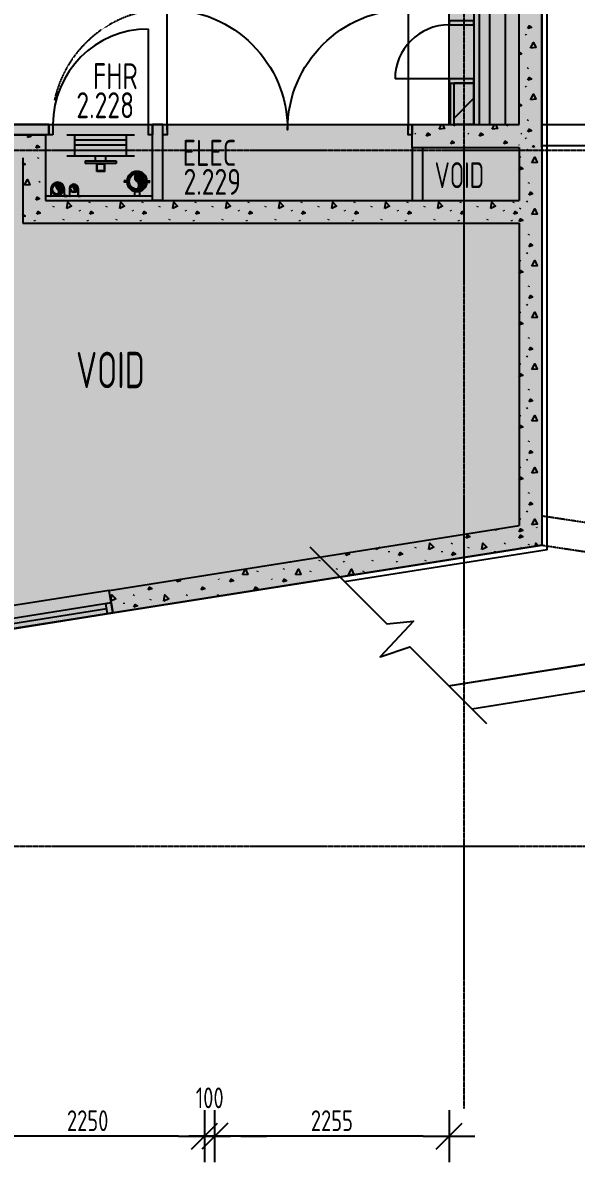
# Model space of a CAD drawing. Header units: millimetres. Extents: x -45258 to 103756, y -3540 to 105026.
# Drawn here: x 68123 to 73453, y -3498 to 7473 of the extents above; entities that cross this region are included whole.
import ezdxf
from ezdxf.enums import TextEntityAlignment as Align

# ---------------------------------------------------------------- set-up
doc = ezdxf.new("R2010")
doc.units = ezdxf.units.MM
doc.header["$LTSCALE"] = 0.4
for name, pattern in [('BLD-80-FL-2$0$CENTER', [50.8, 31.75, -6.35, 6.35, -6.35]), ('BLD-80-FL-2$0$DASHEDX2', [38.1, 25.4, -12.7]), ('BLD-80-FL-2$0$HIDDEN2', [4.7625, 3.175, -1.5875])]:
    doc.linetypes.add(name, pattern=pattern)
for name, color, linetype in [('BLD-80-FL-2$0$DO-EXST-6CO', 6, 'Continuous'), ('BLD-80-FL-2$0$DO-FRAM-7CO', 7, 'Continuous'), ('BLD-80-FL-2$0$FL-EXST-8CO', 8, 'Continuous'), ('BLD-80-FL-2$0$HY-FITT-8CO-EXST', 8, 'Continuous'), ('BLD-80-FL-2$0$SI-HTCH-8C0', 8, 'Continuous'), ('BLD-80-FL-2$0$ST-EXST-8CO', 8, 'Continuous'), ('BLD-80-FL-2$0$ST-GRID-9CE', 9, 'BLD-80-FL-2$0$CENTER'), ('BLD-80-FL-2$0$TX-DIMS-8C0-100', 8, 'Continuous'), ('BLD-80-FL-2$0$TX-EXST-6CO', 6, 'Continuous'), ('BLD-80-FL-2$0$WA-HTCH-8CO-EXST', 8, 'Continuous'), ('BLD-80-FL-2$0$WA-MASN-3CO-EXST', 3, 'Continuous'), ('BLD-80-FL-2$0$WA-MASN-6CO-EXST', 6, 'Continuous'), ('BLD-80-FL-2$0$WA-MASN-6DA2-EXST', 6, 'BLD-80-FL-2$0$DASHEDX2'), ('BLD-80-FL-2$0$WA-PART-6C0-EXST', 6, 'Continuous'), ('BLD-80-FL-2$0$WN-EXST-8CO', 8, 'Continuous'), ('XREF', 8, 'Continuous')]:
    doc.layers.add(name, color=color, linetype=linetype)
doc.layers.add('BLD-80-FL-2$0$SI-BUIL-253CO', color=253, linetype='Continuous', lineweight=25)
doc.styles.add('BLD-80-FL-2$0$ISO3098B', font='isocp2.shx', dxfattribs={"width": 0.8})
doc.styles.add('BLD-80-FL-2$0$STANDARD', font='isocp2.shx', dxfattribs={"width": 0.8})
doc.dimstyles.new('BLD-80-FL-2$0$TX-DIMS100', dxfattribs={"dimtxt": 200, "dimasz": 250, "dimexe": 125, "dimexo": 500, "dimgap": 50, "dimtad": 1, "dimdec": 1, "dimdsep": 46, "dimtxsty": 'BLD-80-FL-2$0$STANDARD', "dimblk1": 'BLD-80-FL-2$0$DIMTICK', "dimblk2": 'BLD-80-FL-2$0$DIMTICK', "dimsah": 1, "dimcen": 2.5, "dimse1": 1, "dimse2": 1, "dimclrd": 8, "dimclre": 8, "dimclrt": 2, "dimadec": 0, "dimazin": 0, "dimtfac": 1, "dimtdec": 1, "dimtmove": 2, "dimatfit": 3, "dimldrblk": 'BLD-80-FL-2$0$DIMTICK', "dimfxl": 1, "dimtolj": 1, "dimtzin": 0, "dimarcsym": 0})

# ---------------------------------------------------------------- blocks, each defined once
blk = doc.blocks.new('BLD-80-FL-2$0$RMIDEN-EX-100')
at = {"style": 'BLD-80-FL-2$0$STANDARD'}
for tag, p, height in [('ROOMNAM1', (-15, 1567), 300), ('ROOMNAM2', (-15, 1158), 300), ('ROOMNAM3', (-15, 750), 300), ('ROOMNUM', (-14, 345), 300), ('XX', (0, 15), 200)]:
    blk.add_attdef(tag, p, '', height=height, dxfattribs=at)
blk = doc.blocks.new('BLD-80-FL-2$0$DIMTICK')
for p, q in [((0, 1), (0, -1)), ((-1, 0), (1, 0))]:
    blk.add_line(p, q)
at = {"color": 2, "linetype": 'Continuous'}
blk.add_line((-0.5, -0.5), (0.5, 0.5), dxfattribs=at)
blk = doc.blocks.new('*D112')
at = {"layer": 'BLD-80-FL-2$0$TX-DIMS-8C0-100', "color": 8, "lineweight": -2, "transparency": 16777216}
blk.add_line((72205, -2791), (70450, -2791), dxfattribs=at)
at = {"layer": 'Defpoints', "color": 0, "transparency": 16777216}
for p in [(70200, 8550), (72455, 8550), (70200, -2791)]:
    blk.add_point(p, dxfattribs=at)
at = {"layer": 'BLD-80-FL-2$0$TX-DIMS-8C0-100', "color": 8, "lineweight": -2, "transparency": 16777216, "xscale": 250, "yscale": 250, "zscale": 250, "rotation": 180}
blk.add_blockref('BLD-80-FL-2$0$DIMTICK', (70200, -2791), dxfattribs=at)
at = {"layer": 'BLD-80-FL-2$0$TX-DIMS-8C0-100', "color": 8, "lineweight": -2, "transparency": 16777216, "xscale": 250, "yscale": 250, "zscale": 250}
blk.add_blockref('BLD-80-FL-2$0$DIMTICK', (72455, -2791), dxfattribs=at)
at = {"layer": 'BLD-80-FL-2$0$TX-DIMS-8C0-100', "color": 2, "transparency": 16777216, "insert": (71327, -2641), "char_height": 200, "attachment_point": 5, "style": 'BLD-80-FL-2$0$STANDARD'}
blk.add_mtext('\\A1;2255', dxfattribs=at)
blk = doc.blocks.new('*D113')
at = {"layer": 'BLD-80-FL-2$0$TX-DIMS-8C0-100', "color": 8, "lineweight": -2, "transparency": 16777216}
for p, q in [((69850, -2791), (69600, -2791)), ((70200, -2791), (70100, -2791)), ((70450, -2791), (70700, -2791))]:
    blk.add_line(p, q, dxfattribs=at)
at = {"layer": 'Defpoints', "color": 0, "transparency": 16777216}
for p in [(70100, 8550), (70200, 8550), (70100, -2791)]:
    blk.add_point(p, dxfattribs=at)
at = {"layer": 'BLD-80-FL-2$0$TX-DIMS-8C0-100', "color": 8, "lineweight": -2, "transparency": 16777216, "xscale": 250, "yscale": 250, "zscale": 250}
blk.add_blockref('BLD-80-FL-2$0$DIMTICK', (70100, -2791), dxfattribs=at)
at = {"layer": 'BLD-80-FL-2$0$TX-DIMS-8C0-100', "color": 8, "lineweight": -2, "transparency": 16777216, "xscale": 250, "yscale": 250, "zscale": 250, "rotation": 180}
blk.add_blockref('BLD-80-FL-2$0$DIMTICK', (70200, -2791), dxfattribs=at)
at = {"layer": 'BLD-80-FL-2$0$TX-DIMS-8C0-100', "color": 2, "transparency": 16777216, "insert": (70150, -2421), "char_height": 200, "attachment_point": 5, "style": 'BLD-80-FL-2$0$STANDARD'}
blk.add_mtext('\\A1;100', dxfattribs=at)
blk = doc.blocks.new('*D114')
at = {"layer": 'BLD-80-FL-2$0$TX-DIMS-8C0-100', "color": 8, "lineweight": -2, "transparency": 16777216}
blk.add_line((69850, -2791), (68100, -2791), dxfattribs=at)
at = {"layer": 'Defpoints', "color": 0, "transparency": 16777216}
for p in [(67850, 8550), (70100, 8550), (67850, -2791)]:
    blk.add_point(p, dxfattribs=at)
at = {"layer": 'BLD-80-FL-2$0$TX-DIMS-8C0-100', "color": 8, "lineweight": -2, "transparency": 16777216, "xscale": 250, "yscale": 250, "zscale": 250, "rotation": 180}
blk.add_blockref('BLD-80-FL-2$0$DIMTICK', (67850, -2791), dxfattribs=at)
at = {"layer": 'BLD-80-FL-2$0$TX-DIMS-8C0-100', "color": 8, "lineweight": -2, "transparency": 16777216, "xscale": 250, "yscale": 250, "zscale": 250}
blk.add_blockref('BLD-80-FL-2$0$DIMTICK', (70100, -2791), dxfattribs=at)
at = {"layer": 'BLD-80-FL-2$0$TX-DIMS-8C0-100', "color": 2, "transparency": 16777216, "insert": (68975, -2641), "char_height": 200, "attachment_point": 5, "style": 'BLD-80-FL-2$0$STANDARD'}
blk.add_mtext('\\A1;2250', dxfattribs=at)
blk = doc.blocks.new('BLD-80-FL-2', base_point=(226.58, 457.44))
at = {"layer": 'BLD-80-FL-2$0$SI-BUIL-253CO'}
h = blk.add_hatch(color=256, dxfattribs=at)
h.dxf.hatch_style = 1
h.paths.add_polyline_path([(79497.19, 15340.27), (75279.99, 15952.41), (75279.99, 17220), (76299.98, 17220), (76299.98, 17500), (75279.99, 17500), (75279.98, 19520), (78179.98, 19520), (78179.98, 23732.81), (69299.98, 25079.82), (69299.98, 24796.62), (69251.99, 24480.24), (69138.07, 24062.6), (69424.79, 24019.11), (69529.76, 24711.14), (72449.98, 24268.19), (72449.98, 17500.05), (71699.99, 17500.05), (71699.99, 17100.04), (72449.98, 17100.04), (72449.99, 9880.05), (72049.99, 9880.05), (72049.99, 9500.05), (72454.99, 9500.05), (72454.99, 6950.04), (65099.99, 6950.02), (65099.99, 6450.04), (66049.98, 6450.04), (66049.98, 150.05), (65099.98, 150.04), (65099.98, -129.96), (66899.98, -129.95), (66899.98, 150.05), (66349.98, 150.05), (66349.98, 1795.51), (73349.99, 2900.8), (73349.99, 9550.05), (78656.72, 9550.05)])
at = {"layer": 'BLD-80-FL-2$0$DO-EXST-6CO'}
for p, q in [((69560.01, 6950.12), (69560.01, 7870.13)), ((72454.99, 7390.04), (71934.99, 7390.04))]:
    blk.add_line(p, q, dxfattribs=at)
blk.add_lwpolyline([(69740.01, 6900.16), (69740.01, 8060.16, -0.41421356), (70900.01, 6900.16, -0.41421356), (72060.01, 8060.16), (72060.01, 6900.16)], format="xyb", dxfattribs=at)
for points in [[(72694.99, 7950.04), (72454.99, 7950.04), (72454.99, 7910.04), (72694.99, 7910.04)], [(72694.99, 7390.04), (72454.99, 7390.04), (72454.99, 7350.04), (72694.99, 7350.04)], [(68639.98, 6850.11), (68599.98, 6850.12), (68599.99, 6950.12), (68639.99, 6950.12)], [(69600, 6850.12), (69560, 6850.12), (69560.01, 6950.12), (69600.01, 6950.12)], [(69700.01, 6950.16), (69740.01, 6950.16), (69740.01, 6850.16), (69700.01, 6850.16)], [(69700.01, 6950.16), (69740.01, 6950.16), (69740.01, 6850.16), (69700.01, 6850.16)], [(72060.03, 6950.14), (72100.03, 6950.14), (72100.03, 6850.14), (72060.03, 6850.14)], [(72060.03, 6950.14), (72100.03, 6950.14), (72100.03, 6850.14), (72060.03, 6850.14)]]:
    blk.add_lwpolyline(points, close=True, dxfattribs=at)
for centre, radius, end in [((72454.99, 7390.04), 520, 180.00005), ((69560.01, 6950.12), 920.02, 179.999978)]:
    blk.add_arc(centre, radius, 90.00005, end, dxfattribs=at)
at = {"layer": 'BLD-80-FL-2$0$DO-FRAM-7CO', "linetype": 'BLD-80-FL-2$0$HIDDEN2'}
blk.add_arc((69740.01, 6950.16), 1110, 89.997742, 167.856576, dxfattribs=at)
at = {"layer": 'BLD-80-FL-2$0$FL-EXST-8CO'}
for p, q in [((72694.99, 9550.05), (72694.99, 6950.04)), ((68598.43, 6950.04), (72764.48, 6950.04)), ((68598.43, 6950.04), (72764.48, 6950.04))]:
    blk.add_line(p, q, dxfattribs=at)
blk.add_lwpolyline([(71113.94, 2885.02), (71856.14, 2142.4), (72111.55, 2169.45), (71793.04, 1826.7), (72078.5, 1919.9), (72814.68, 1183.29)], dxfattribs=at)
at = {"layer": 'BLD-80-FL-2$0$HY-FITT-8CO-EXST'}
for p, q in [((68774.99, 6850.11), (69425, 6850.2)), ((68850.01, 6650.12), (68849.99, 6850.13)), ((69350.02, 6650.18), (69349.99, 6850.19)), ((69350.01, 6800.2), (68850.01, 6800.13)), ((69350.02, 6750.2), (68850.01, 6750.13)), ((69350.02, 6700.18), (68850.03, 6700.1)), ((68775.02, 6650.1), (69425.03, 6650.19)), ((68950.02, 6600.13), (69250.02, 6600.16)), ((68950.02, 6600.13), (68950.02, 6575.14)), ((69050.04, 6600.16), (69050.04, 6650.16)), ((69150.02, 6600.15), (69150.03, 6650.16)), ((69250.02, 6600.16), (69250.03, 6575.16)), ((69250.03, 6575.16), (68950.02, 6575.14)), ((69431.5, 6435.97), (69469.93, 6474.4)), ((69432.73, 6451.34), (69458.13, 6476.74)), ((68672.62, 6351.02), (68698.28, 6376.68)), ((68672.91, 6358.38), (68692.42, 6377.89)), ((68673.68, 6345.01), (68703.54, 6374.86)), ((68675.63, 6339.88), (68708.36, 6372.62)), ((68676.82, 6369.36), (68685.91, 6378.45)), ((68678.25, 6335.44), (68712.78, 6369.97)), ((68681.48, 6331.59), (68716.84, 6366.95)), ((68685.23, 6328.27), (68720.53, 6363.58)), ((68834.3, 6351.03), (68849.97, 6366.7)), ((68835.33, 6344.98), (68855.26, 6364.92)), ((68836.25, 6360.05), (68843.73, 6367.53)), ((69352.8, 6409.7), (69327.51, 6409.7)), ((69327.51, 6404.7), (69327.51, 6409.7)), ((69357.54, 6404.7), (69327.51, 6404.7)), ((69357.54, 6399.7), (69327.51, 6399.7)), ((69327.51, 6394.7), (69327.51, 6399.7)), ((69352.8, 6394.7), (69327.51, 6394.7)), ((69433.96, 6424.29), (69480.41, 6470.74)), ((69438.54, 6414.72), (69489.6, 6465.78)), ((69444.78, 6406.82), (69497.83, 6459.87)), ((69452.33, 6400.23), (69505.14, 6453.04)), ((69459.17, 6336.36), (69524.94, 6402.13)), ((69459.23, 6392.99), (69511.39, 6445.15)), ((69464.46, 6384.08), (69516.69, 6436.31)), ((69465.96, 6329), (69523.21, 6386.26)), ((69467.86, 6373.33), (69520.97, 6426.45)), ((69468.42, 6359.75), (69523.78, 6415.12)), ((69542.47, 6404.7), (69572.51, 6404.7)), ((69542.47, 6399.7), (69572.51, 6399.7)), ((69547.22, 6409.7), (69572.51, 6409.7)), ((69547.22, 6394.7), (69572.51, 6394.7)), ((69572.51, 6404.7), (69572.51, 6409.7)), ((69572.51, 6394.7), (69572.51, 6399.7)), ((69600.01, 6260.02), (68569.99, 6260.02)), ((68569.99, 6260.02), (68569.99, 6220.03)), ((68688.92, 6324.89), (68723.88, 6359.85)), ((68690.87, 6284.42), (68734.9, 6328.44)), ((68692.04, 6320.94), (68726.84, 6355.74)), ((68692.66, 6279.14), (68734.31, 6320.78)), ((68694.6, 6316.43), (68729.42, 6351.25)), ((68696.41, 6311.17), (68731.59, 6346.35)), ((68696.76, 6297.38), (68734.49, 6335.11)), ((68697.33, 6305.02), (68733.31, 6341)), ((68702.19, 6281.59), (68731.81, 6311.22)), ((68800.94, 6335.1), (68800.94, 6259.9)), ((68800.94, 6259.9), (68802.94, 6259.9)), ((68802.94, 6259.9), (68802.94, 6335.1)), ((68837.64, 6340.23), (68859.9, 6362.49)), ((68840.9, 6336.42), (68863.91, 6359.43)), ((68844.68, 6333.12), (68867.42, 6355.86)), ((68846.6, 6306.76), (68874.91, 6335.07)), ((68847.76, 6329.14), (68870.33, 6351.7)), ((68849.87, 6324.17), (68872.66, 6346.96)), ((68850.55, 6303.64), (68873.85, 6326.94)), ((68850.57, 6317.8), (68874.26, 6341.49)), ((68881.94, 6335.1), (68881.94, 6259.9)), ((68881.94, 6259.9), (68906.94, 6259.9)), ((68883.94, 6261.9), (68883.94, 6335.1)), ((68906.94, 6261.9), (68883.94, 6261.9)), ((68906.94, 6259.9), (68906.94, 6261.9)), ((69425.01, 6307.96), (69425.01, 6260.02)), ((69475.01, 6307.96), (69475.01, 6260.02)), ((69489.62, 6338.52), (69513.43, 6362.33)), ((69600.01, 6220.03), (69600.01, 6260.02)), ((68569.99, 6220.03), (69600.01, 6220.03))]:
    blk.add_line(p, q, dxfattribs=at)
for points in [[(69450.01, 6327.2, 0.50013595), (69450.01, 6402.2, -0.50013595), (69450.01, 6477.2, -1), (69450.01, 6327.2)], [(68619.99, 6328.49), (68619.99, 6260.02), (68621.94, 6260.02), (68621.94, 6328.49, -1), (68747.94, 6328.49), (68747.94, 6260.02), (68777.94, 6260.02), (68777.94, 6263.02), (68750.94, 6263.02), (68750.94, 6328.49, 1), (68619.99, 6328.49)], [(68684.95, 6378.49, 0.49880952), (68684.95, 6328.49, -0.49880952), (68684.95, 6278.49)], [(68684.95, 6328.49, -0.49880952), (68684.95, 6378.49, -1), (68684.95, 6278.49, 0.49880952), (68684.95, 6328.49)]]:
    blk.add_lwpolyline(points, format="xyb", dxfattribs=at)
for centre, radius in [((69450.01, 6402.2), 87.5), ((69450.01, 6402.2), 75), ((68684.95, 6328.49), 60), ((68684.95, 6328.49), 50), ((68842.44, 6335.1), 37.5), ((68842.44, 6335.1), 32.5)]:
    blk.add_circle(centre, radius, dxfattribs=at)
for centre, radius, start, end in [((69450.01, 6402.2), 97.5, 4.411776, 175.588324), ((69450.01, 6402.2), 92.5, 1.548773, 178.451327), ((68842.44, 6335.1), 41.5, 0.00005, 180.00005), ((68842.44, 6335.1), 39.5, 0.00005, 180.00005), ((68854.46, 6351.35), 20.21, 126.488272, 233.511829), ((68842.44, 6335.1), 32.5, 270.00005, 90.00005), ((69450.01, 6402.2), 97.5, 184.411776, 355.588324), ((69450.01, 6402.2), 92.5, 181.548773, 358.451327), ((68830.42, 6318.85), 20.21, 306.48827, 53.511828)]:
    blk.add_arc(centre, radius, start, end, dxfattribs=at)
at = {"layer": 'BLD-80-FL-2$0$SI-BUIL-253CO', "flags": 128}
blk.add_lwpolyline([(73349.99, 9550.05), (73349.99, 2900.8), (66349.98, 1795.51), (66349.98, 150.05), (66899.98, 150.05), (66899.98, -129.95), (65099.98, -129.96), (65099.98, 150.04), (66049.98, 150.05), (66049.98, 6450.04), (65099.99, 6450.04), (65099.99, 6950.02), (72454.99, 6950.04), (72454.99, 9500.05)], dxfattribs=at)
blk.add_lwpolyline([(73349.99, 9550.05), (73349.99, 2900.8), (66349.98, 1795.51), (66349.98, 150.05), (66899.98, 150.05), (66899.98, -129.95), (65099.98, -129.96), (65099.98, 150.04), (66049.98, 150.05), (66049.98, 6450.04), (65099.99, 6450.04), (65099.99, 6950.02), (72454.99, 6950.04), (72454.99, 9500.05)], dxfattribs=at)
at = {"layer": 'BLD-80-FL-2$0$SI-HTCH-8C0'}
for p, q in [((72844.99, 9550.05), (72844.99, 6950.04)), ((72994.99, 9550.05), (72994.99, 6950.04))]:
    blk.add_line(p, q, dxfattribs=at)
at = {"layer": 'BLD-80-FL-2$0$ST-EXST-8CO'}
for points in [[(69062.04, 6499.14), (69062.03, 6575.14), (69138.03, 6575.16), (69138.04, 6499.16)], [(69066.04, 6503.14), (69066.03, 6571.14), (69134.03, 6571.15), (69134.04, 6503.15)]]:
    blk.add_lwpolyline(points, close=True, dxfattribs=at)
at = {"layer": 'BLD-80-FL-2$0$ST-GRID-9CE'}
for p, q in [((72600, -2523.99), (72599.97, 31750)), ((84082.76, 6700), (-5320.19, 6700)), ((84082.76, 0), (-5320.19, 0))]:
    blk.add_line(p, q, dxfattribs=at)
at = {"layer": 'BLD-80-FL-2$0$WA-HTCH-8CO-EXST'}
for p, q in [((73189.46, 7818.96), (73193.73, 7812.56)), ((73193.73, 7816.53), (73197.99, 7810.13)), ((73129.99, 7747.63), (73130.85, 7749.56)), ((73211.85, 7488.48), (73216.12, 7498.07)), ((73129.99, 7249.85), (73130.85, 7251.78)), ((73189.46, 7321.18), (73193.73, 7314.78)), ((73193.73, 7318.75), (73197.99, 7312.35)), ((72504.99, 7012.77), (72694.99, 7202.77)), ((72359.88, 6906.37), (72383, 6950.04)), ((72503.74, 6935.14), (72508, 6944.74)), ((72870.33, 6906.37), (72893.45, 6950.04)), ((73014.19, 6935.14), (73018.45, 6944.74)), ((73211.85, 6990.7), (73216.12, 7000.29)), ((68395.04, 6824.74), (68407.17, 6850.02)), ((72126.49, 6866.94), (72130.75, 6860.55)), ((72636.94, 6866.95), (72641.2, 6860.55)), ((73147.39, 6866.95), (73151.65, 6860.55)), ((73189.46, 6823.4), (73193.73, 6817.01)), ((73193.73, 6820.97), (73197.99, 6814.58)), ((68487.76, 6693.67), (68492.03, 6703.26)), ((73129.99, 6752.08), (73130.85, 6754)), ((73201.1, 6714.1), (73205.37, 6707.7)), ((73205.37, 6711.67), (73209.63, 6705.27)), ((68498.41, 6622.71), (68502.67, 6632.3)), ((73138.22, 6635.1), (73142.49, 6644.7)), ((68509.06, 6395.6), (68513.33, 6405.19)), ((73223.49, 6383.62), (73227.76, 6393.21)), ((68644.29, 6154.13), (68648.55, 6163.73)), ((68992.76, 6197.83), (68997.03, 6207.42)), ((69154.74, 6154.13), (69159, 6163.73)), ((69503.21, 6197.83), (69507.48, 6207.42)), ((69665.19, 6154.14), (69669.45, 6163.73)), ((70013.66, 6197.83), (70017.93, 6207.42)), ((70175.64, 6154.14), (70179.9, 6163.73)), ((70524.11, 6197.83), (70528.38, 6207.42)), ((70686.09, 6154.14), (70690.35, 6163.73)), ((71034.56, 6197.83), (71038.83, 6207.42)), ((71196.54, 6154.14), (71200.8, 6163.73)), ((71545.01, 6197.83), (71549.28, 6207.42)), ((71706.99, 6154.14), (71711.25, 6163.73)), ((72055.46, 6197.83), (72059.73, 6207.42)), ((72217.44, 6154.14), (72221.7, 6163.73)), ((72565.91, 6197.83), (72570.18, 6207.42)), ((72727.89, 6154.14), (72732.15, 6163.73)), ((73076.36, 6197.83), (73080.63, 6207.42)), ((73138.22, 6137.33), (73142.49, 6146.92)), ((73201.1, 6216.32), (73205.37, 6209.92)), ((73205.37, 6213.89), (73209.63, 6207.49)), ((68741.26, 6030.53), (68745.52, 6040.12)), ((68897.64, 6127.37), (68898.71, 6117.78)), ((69251.71, 6030.53), (69255.97, 6040.12)), ((69408.09, 6127.37), (69409.16, 6117.78)), ((69762.16, 6030.53), (69766.42, 6040.12)), ((69918.54, 6127.37), (69919.61, 6117.78)), ((70272.61, 6030.53), (70276.87, 6040.12)), ((70428.99, 6127.37), (70430.06, 6117.78)), ((70783.06, 6030.53), (70787.32, 6040.12)), ((70939.44, 6127.37), (70940.51, 6117.78)), ((71293.51, 6030.53), (71297.77, 6040.12)), ((71449.89, 6127.37), (71450.96, 6117.78)), ((71803.96, 6030.53), (71808.22, 6040.12)), ((71960.34, 6127.37), (71961.41, 6117.78)), ((72314.41, 6030.53), (72318.67, 6040.12)), ((72470.79, 6127.37), (72471.86, 6117.78)), ((72824.86, 6030.53), (72829.12, 6040.12)), ((72981.24, 6127.37), (72982.31, 6117.78)), ((68459.93, 6030.53), (68464.19, 6024.13)), ((68464.19, 6028.1), (68468.45, 6021.7)), ((68970.38, 6030.53), (68974.64, 6024.13)), ((68974.64, 6028.1), (68978.9, 6021.7)), ((69480.83, 6030.53), (69485.09, 6024.13)), ((69485.09, 6028.1), (69489.35, 6021.7)), ((69991.28, 6030.53), (69995.54, 6024.13)), ((69995.54, 6028.1), (69999.8, 6021.7)), ((70501.73, 6030.53), (70505.99, 6024.13)), ((70505.99, 6028.1), (70510.25, 6021.7)), ((71012.18, 6030.53), (71016.44, 6024.13)), ((71016.44, 6028.1), (71020.7, 6021.7)), ((71522.63, 6030.53), (71526.89, 6024.13)), ((71526.89, 6028.1), (71531.15, 6021.7)), ((72033.08, 6030.53), (72037.34, 6024.13)), ((72037.34, 6028.1), (72041.6, 6021.7)), ((72543.53, 6030.53), (72547.79, 6024.13)), ((72547.79, 6028.1), (72552.05, 6021.7)), ((73053.98, 6030.53), (73058.24, 6024.13)), ((73058.24, 6028.1), (73062.5, 6021.7)), ((73223.49, 5885.84), (73227.76, 5895.43)), ((73201.1, 5718.54), (73205.37, 5712.15)), ((73205.37, 5716.11), (73209.63, 5709.72)), ((73138.22, 5639.55), (73142.49, 5649.14)), ((73223.49, 5388.06), (73227.76, 5397.66)), ((73201.1, 5220.76), (73205.37, 5214.37)), ((73205.37, 5218.33), (73209.63, 5211.94)), ((73138.22, 5141.77), (73142.49, 5151.36)), ((73223.49, 4890.29), (73227.76, 4899.88)), ((73201.1, 4722.99), (73205.37, 4716.59)), ((73205.37, 4720.56), (73209.63, 4714.16)), ((73138.22, 4643.99), (73142.49, 4653.58)), ((73223.49, 4392.51), (73227.76, 4402.1)), ((73201.11, 4225.21), (73205.37, 4218.81)), ((73205.37, 4222.78), (73209.63, 4216.38)), ((73138.23, 4146.21), (73142.49, 4155.81)), ((73223.49, 3894.73), (73227.76, 3904.32)), ((73138.23, 3648.44), (73142.49, 3658.03)), ((73201.11, 3727.43), (73205.37, 3721.03)), ((73205.37, 3725), (73209.63, 3718.6)), ((73223.49, 3396.95), (73227.76, 3406.54)), ((73201.11, 3229.65), (73205.37, 3223.26)), ((73205.37, 3227.22), (73209.63, 3220.83)), ((73138.23, 3150.66), (73142.49, 3160.25)), ((73296.32, 3072.47), (73300.59, 3066.08)), ((72897.77, 3044.77), (72901.59, 3052.73)), ((71750.76, 2858.98), (71752.46, 2871.28)), ((71790.47, 2877.28), (71751.76, 2859.34)), ((72131.57, 2870), (72135.83, 2879.59)), ((72480.04, 2913.69), (72484.31, 2923.29)), ((72642.02, 2870), (72646.28, 2879.59)), ((72990.49, 2913.7), (72994.76, 2923.29)), ((73152.47, 2870), (73156.73, 2879.59)), ((73223.5, 2899.17), (73227.76, 2908.77)), ((71207.64, 2746.39), (71211.9, 2755.98)), ((71436.75, 2746.39), (71441.02, 2740)), ((71441.02, 2743.96), (71445.28, 2737.57)), ((71461.28, 2801.8), (71473.48, 2827.23)), ((71718.09, 2746.39), (71722.35, 2755.98)), ((71874.47, 2843.24), (71875.54, 2833.65)), ((71947.2, 2746.39), (71951.47, 2740)), ((71951.47, 2743.96), (71955.73, 2737.57)), ((72228.54, 2746.39), (72232.8, 2755.98)), ((72384.92, 2843.24), (72385.99, 2833.65)), ((72895.37, 2843.24), (72896.44, 2833.65)), ((70610.87, 2642.89), (70615.13, 2652.48)), ((70863.42, 2667.4), (70867.69, 2676.99)), ((70929.66, 2741.36), (70930.57, 2740)), ((70932.05, 2741.74), (70934.83, 2737.57)), ((71121.32, 2642.89), (71125.58, 2652.48)), ((71373.87, 2667.4), (71378.14, 2676.99)), ((71631.77, 2642.89), (71636.03, 2652.48)), ((71885.27, 2669.52), (71888.59, 2676.99)), ((69835.07, 2546.98), (69846.25, 2570.29)), ((70233.62, 2574.69), (70237.89, 2568.3)), ((70744.07, 2574.69), (70748.34, 2568.3)), ((71254.52, 2574.69), (71257.4, 2570.38)), ((69417.34, 2415.91), (69421.61, 2425.51)), ((69927.79, 2415.91), (69932.06, 2425.51)), ((69322.22, 2345.46), (69323.29, 2335.87)), ((69579.32, 2372.22), (69583.58, 2381.81)), ((69832.67, 2345.46), (69832.67, 2345.42))]:
    blk.add_line(p, q, dxfattribs=at)
for points in [[(71448.78, 2549.98), (73399.99, 2858.08), (73399.99, 9500.05), (78699.99, 9500.05), (79553.85, 15382.57), (75307.17, 15998.99)], [(73213.99, 7874.37), (73226.77, 7901.01), (73248.08, 7885.02), (73213.99, 7874.37)], [(73240.63, 7686.69), (73269.4, 7741.03), (73291.78, 7690.95), (73241.69, 7686.69)], [(73129.99, 7642.19), (73131.91, 7646.19), (73153.22, 7630.21), (73129.99, 7622.95)], [(73213.99, 7376.59), (73226.77, 7403.23), (73248.08, 7387.25), (73213.99, 7376.59)], [(73240.63, 7188.91), (73269.4, 7243.25), (73291.78, 7193.17), (73241.69, 7188.91)], [(73129.99, 7144.41), (73131.91, 7148.42), (73153.22, 7132.43), (73129.99, 7125.17)], [(72393.42, 6950.04), (72411.03, 6910.64), (72360.94, 6906.37)], [(72903.87, 6950.04), (72921.48, 6910.64), (72871.39, 6906.37)], [(68409.64, 6850.02), (68429.13, 6835.39), (68395.04, 6824.74)], [(72238.38, 6839.24), (72251.17, 6865.88), (72272.48, 6849.89), (72238.38, 6839.24)], [(72748.83, 6839.24), (72761.62, 6865.88), (72782.93, 6849.89), (72748.83, 6839.24)], [(73213.99, 6878.81), (73226.77, 6905.45), (73248.08, 6889.47), (73213.99, 6878.81)], [(68477.31, 6721.3), (68490.09, 6747.94), (68511.4, 6731.96), (68477.31, 6721.3)], [(72471.98, 6763.06), (72484.76, 6789.71), (72506.08, 6773.72), (72471.98, 6763.06)], [(72982.43, 6763.06), (72995.21, 6789.71), (73016.53, 6773.72), (72982.43, 6763.06)], [(73261.23, 6730.04), (73269.4, 6745.48), (73276.29, 6730.04)], [(73252.27, 6581.83), (73281.04, 6636.17), (73303.42, 6586.09), (73253.33, 6581.83)], [(68349.99, 6578.32), (68351.35, 6581.16), (68372.67, 6565.17), (68349.99, 6558.08)], [(73130.77, 6514.69), (73143.55, 6541.33), (73164.86, 6525.35), (73130.77, 6514.69)], [(68365.21, 6366.83), (68393.98, 6421.18), (68416.36, 6371.1), (68366.27, 6366.83)], [(73225.63, 6271.73), (73238.41, 6298.37), (73259.72, 6282.39), (73225.63, 6271.73)], [(68477.31, 6223.52), (68490.09, 6250.17), (68511.4, 6234.18), (68477.31, 6223.52)], [(68773.93, 6143.11), (68782.38, 6204.02), (68820.54, 6164.61), (68774.93, 6143.47)], [(69284.38, 6143.11), (69292.83, 6204.02), (69330.99, 6164.61), (69285.38, 6143.47)], [(69794.83, 6143.11), (69803.28, 6204.02), (69841.44, 6164.61), (69795.83, 6143.47)], [(70305.28, 6143.11), (70313.73, 6204.02), (70351.89, 6164.61), (70306.28, 6143.47)], [(70815.73, 6143.11), (70824.18, 6204.02), (70862.34, 6164.61), (70816.73, 6143.47)], [(71326.18, 6143.11), (71334.63, 6204.02), (71372.79, 6164.61), (71327.18, 6143.47)], [(71836.63, 6143.11), (71845.08, 6204.02), (71883.24, 6164.61), (71837.63, 6143.48)], [(72347.08, 6143.11), (72355.53, 6204.02), (72393.69, 6164.61), (72348.08, 6143.48)], [(72857.53, 6143.11), (72865.98, 6204.02), (72904.14, 6164.61), (72858.53, 6143.48)], [(68349.99, 6080.54), (68351.35, 6083.38), (68372.67, 6067.39), (68349.99, 6060.31)], [(68484.45, 6085.94), (68497.23, 6112.58), (68518.54, 6096.59), (68484.45, 6085.94)], [(68994.9, 6085.94), (69007.68, 6112.58), (69028.99, 6096.59), (68994.9, 6085.94)], [(69505.35, 6085.94), (69518.13, 6112.58), (69539.44, 6096.59), (69505.35, 6085.94)], [(70015.8, 6085.94), (70028.58, 6112.58), (70049.89, 6096.59), (70015.8, 6085.94)], [(70526.25, 6085.94), (70539.03, 6112.58), (70560.34, 6096.59), (70526.25, 6085.94)], [(71036.7, 6085.94), (71049.48, 6112.58), (71070.79, 6096.59), (71036.7, 6085.94)], [(71547.15, 6085.94), (71559.93, 6112.58), (71581.24, 6096.59), (71547.15, 6085.94)], [(72057.6, 6085.94), (72070.38, 6112.58), (72091.69, 6096.59), (72057.6, 6085.94)], [(72568.05, 6085.94), (72580.83, 6112.58), (72602.14, 6096.59), (72568.05, 6085.94)], [(73078.5, 6085.94), (73091.28, 6112.58), (73112.59, 6096.6), (73078.5, 6085.94)], [(73130.77, 6016.91), (73143.55, 6043.56), (73164.86, 6027.57), (73130.77, 6016.91)], [(73252.27, 6084.05), (73281.04, 6138.39), (73303.42, 6088.31), (73253.33, 6084.05)], [(73225.63, 5773.95), (73238.41, 5800.59), (73259.72, 5784.61), (73225.63, 5773.95)], [(73252.27, 5586.27), (73281.04, 5640.62), (73303.42, 5590.53), (73253.33, 5586.27)], [(73130.77, 5519.13), (73143.55, 5545.78), (73164.86, 5529.79), (73130.77, 5519.13)], [(73225.63, 5276.17), (73238.41, 5302.82), (73259.72, 5286.83), (73225.63, 5276.17)], [(73130.77, 5021.36), (73143.55, 5048), (73164.86, 5032.01), (73130.77, 5021.36)], [(73252.27, 5088.49), (73281.04, 5142.84), (73303.42, 5092.76), (73253.33, 5088.49)], [(73225.63, 4778.4), (73238.41, 4805.04), (73259.72, 4789.05), (73225.63, 4778.4)], [(73252.27, 4590.72), (73281.04, 4645.06), (73303.42, 4594.98), (73253.33, 4590.72)], [(73130.77, 4523.58), (73143.55, 4550.22), (73164.86, 4534.23), (73130.77, 4523.58)], [(73225.63, 4280.62), (73238.41, 4307.26), (73259.73, 4291.27), (73225.63, 4280.62)], [(73252.27, 4092.94), (73281.04, 4147.28), (73303.42, 4097.2), (73253.33, 4092.94)], [(73130.77, 4025.8), (73143.55, 4052.44), (73164.87, 4036.46), (73130.77, 4025.8)], [(73225.63, 3782.84), (73238.41, 3809.48), (73259.73, 3793.5), (73225.63, 3782.84)], [(73252.27, 3595.16), (73281.04, 3649.5), (73303.42, 3599.42), (73253.33, 3595.16)], [(73130.77, 3528.02), (73143.55, 3554.67), (73164.87, 3538.68), (73130.77, 3528.02)], [(73225.63, 3285.06), (73238.41, 3311.7), (73259.73, 3295.72), (73225.63, 3285.06)], [(73252.27, 3097.38), (73281.04, 3151.73), (73303.42, 3101.64), (73253.33, 3097.38)], [(72620.91, 2968.59), (72633.7, 2995.23), (72655.01, 2979.25), (72620.91, 2968.59)], [(72929.57, 3057.14), (72931.86, 3055.42), (72897.77, 3044.77)], [(73130.77, 3030.24), (73143.55, 3056.89), (73164.87, 3040.9), (73130.77, 3030.24)], [(73131.36, 2968.59), (73144.15, 2995.24), (73165.46, 2979.25), (73131.36, 2968.59)], [(72261.21, 2858.98), (72269.66, 2919.88), (72307.82, 2880.48), (72262.21, 2859.34)], [(72771.66, 2858.98), (72780.11, 2919.88), (72818.27, 2880.48), (72772.66, 2859.34)], [(73286.52, 2890.78), (73290.56, 2919.88), (73314.47, 2895.19)], [(71475.3, 2827.52), (71495.37, 2812.46), (71461.28, 2801.8)], [(71971.73, 2801.8), (71984.51, 2828.45), (72005.82, 2812.46), (71971.73, 2801.8)], [(72482.18, 2801.8), (72494.96, 2828.45), (72516.27, 2812.46), (72482.18, 2801.8)], [(70467.02, 2614.12), (70495.79, 2668.47), (70518.17, 2618.39), (70468.08, 2614.12)], [(70977.47, 2614.12), (71006.24, 2668.47), (71028.62, 2618.39), (70978.53, 2614.12)], [(71487.92, 2614.12), (71516.69, 2668.47), (71539.07, 2618.39), (71488.98, 2614.12)], [(69851.25, 2571.08), (69869.16, 2557.64), (69835.07, 2546.98)], [(70345.52, 2546.98), (70358.3, 2573.63), (70379.61, 2557.64), (70345.52, 2546.98)], [(70855.97, 2546.99), (70868.75, 2573.63), (70890.06, 2557.64), (70855.97, 2546.99)], [(69198.51, 2361.2), (69206.96, 2422.1), (69245.12, 2382.7), (69199.51, 2361.56)], [(69558.21, 2470.81), (69571, 2497.45), (69592.31, 2481.47), (69558.21, 2470.81)], [(69708.96, 2361.2), (69717.41, 2422.1), (69755.57, 2382.7), (69709.96, 2361.56)], [(70068.66, 2470.81), (70081.45, 2497.45), (70102.76, 2481.47), (70068.66, 2470.81)], [(70225.83, 2407.5), (70227.86, 2422.1), (70239.85, 2409.71)], [(70579.11, 2470.81), (70591.9, 2497.46), (70613.21, 2481.47), (70579.11, 2470.81)], [(69419.48, 2304.02), (69432.26, 2330.67), (69453.57, 2314.68), (69419.48, 2304.02)]]:
    blk.add_lwpolyline(points, dxfattribs=at)
at = {"layer": 'BLD-80-FL-2$0$WA-MASN-3CO-EXST'}
for p, q in [((73129.99, 6950.04), (73129.99, 9550.05)), ((73349.99, 6730.04), (73349.99, 9550.05)), ((72504.99, 6950.04), (72504.99, 7350.04)), ((72694.99, 7350.04), (72504.99, 7350.04)), ((72694.99, 6950.04), (72694.99, 7350.04)), ((72100.03, 6950.04), (73129.99, 6950.04)), ((72100.03, 6730.04), (72100.03, 6950.04)), ((72694.99, 6950.04), (72504.99, 6950.04)), ((67709.98, 6850.02), (68569.99, 6850.02)), ((68569.99, 6850.02), (68569.99, 6220.03)), ((72100.03, 6730.04), (73129.99, 6730.04)), ((73129.99, 6730.04), (73129.99, 6220)), ((73349.99, 6730.04), (73349.99, 6730.04)), ((73349.99, 6730.04), (73349.99, 2900.8)), ((68349.99, 6630.02), (68349.99, 6000.03)), ((68569.99, 6220.03), (73129.99, 6219.99)), ((68349.99, 6000.03), (73129.99, 5999.99)), ((73129.99, 6000), (73129.99, 3088.79)), ((69181.78, 2465.37), (73129.99, 3088.79)), ((69216.09, 2248.06), (73349.99, 2900.8)), ((69216.09, 2248.06), (69181.78, 2465.37))]:
    blk.add_line(p, q, dxfattribs=at)
blk.add_lwpolyline([(68029.84, 2060.75), (69216.09, 2248.06), (69181.78, 2465.37), (67995.53, 2278.06)], close=True, dxfattribs=at)
at = {"layer": 'BLD-80-FL-2$0$WA-MASN-6CO-EXST'}
for p, q in [((72454.15, 1544.48), (79199.99, 2609.65)), ((79199.99, 2609.65), (72465.14, 1546.22)), ((72673.52, 1326.02), (79238.99, 2362.71))]:
    blk.add_line(p, q, dxfattribs=at)
at = {"layer": 'BLD-80-FL-2$0$WA-MASN-6DA2-EXST', "ltscale": 0.5}
for p, q in [((73349.99, 6950), (83719.57, 6950.01)), ((73349.99, 6750), (83621.76, 6750.01)), ((73349.99, 3184.01), (81288.88, 1979.8)), ((73349.99, 2900.8), (81159.94, 1716.15))]:
    blk.add_line(p, q, dxfattribs=at)
at = {"layer": 'BLD-80-FL-2$0$WA-PART-6C0-EXST'}
for p, q in [((72454.99, 6950.04), (72454.99, 7350.04)), ((72467.99, 6950.04), (72467.99, 7350.04)), ((68599.98, 6950.02), (67709.98, 6950.02)), ((68599.98, 6950.02), (68599.98, 6850.02)), ((69600.01, 6220.02), (69600.01, 6950.04)), ((69700.01, 6950.04), (69600.01, 6950.04)), ((69700.01, 6220.02), (69700.01, 6950.04)), ((68599.98, 6850.02), (67709.98, 6850.02)), ((72100.03, 6730), (72100.03, 6220)), ((72100.03, 6730), (72200.03, 6730)), ((72200.03, 6730), (72200.03, 6220)), ((69700.01, 6220.02), (69600.01, 6220.02))]:
    blk.add_line(p, q, dxfattribs=at)
at = {"layer": 'BLD-80-FL-2$0$WN-EXST-8CO'}
for p, q in [((72749.99, 6950.04), (72749.99, 9550.02)), ((68071.43, 2117.94), (69158.94, 2289.41))]:
    blk.add_line(p, q, dxfattribs=at)
for points in [[(68014.25, 2159.53), (69200.49, 2346.84), (69216.09, 2248.06), (68029.84, 2060.75)], [(69200.49, 2346.84), (69216.09, 2248.06), (69166.7, 2240.26), (69151.1, 2339.04)]]:
    blk.add_lwpolyline(points, close=True, dxfattribs=at)
at = {"layer": 'BLD-80-FL-2$0$TX-EXST-6CO'}
ref = blk.add_blockref('BLD-80-FL-2$0$RMIDEN-EX-100', (68765.4, 6171.95), dxfattribs=at)
ref.add_attrib('ROOMNUM', '2.228', (68866, 7011.5), dxfattribs={"layer": '0', "height": 250, "style": 'BLD-80-FL-2$0$STANDARD', "width": 0.8})
ref.add_attrib('ROOMNAM3', 'FHR', (69025.05, 7290.48), dxfattribs={"layer": '0', "height": 250, "style": 'BLD-80-FL-2$0$STANDARD', "width": 0.8})
ref = blk.add_blockref('BLD-80-FL-2$0$RMIDEN-EX-100', (69797.4, 5434.09), dxfattribs=at)
ref.add_attrib('ROOMNUM', '2.229', (69898, 6273.65), dxfattribs={"layer": '0', "height": 250, "style": 'BLD-80-FL-2$0$STANDARD', "width": 0.8})
ref.add_attrib('ROOMNAM3', 'ELEC', (69889, 6552.63), dxfattribs={"layer": '0', "height": 250, "style": 'BLD-80-FL-2$0$STANDARD', "width": 0.8})
at = {"layer": 'BLD-80-FL-2$0$TX-EXST-6CO', "linetype": 'Continuous', "style": 'BLD-80-FL-2$0$ISO3098B', "width": 0.72}
blk.add_text('VOID', height=250, rotation=0.000555, dxfattribs=at).set_placement((72316.87, 6587.75), align=Align.TOP_LEFT)
at = {"layer": 'BLD-80-FL-2$0$TX-EXST-6CO', "linetype": 'Continuous', "style": 'BLD-80-FL-2$0$ISO3098B', "width": 0.714286}
blk.add_text('VOID', height=350, rotation=360, dxfattribs=at).set_placement((68863.47, 4586.93), align=Align.MIDDLE_LEFT)
at = {"layer": 'BLD-80-FL-2$0$TX-DIMS-8C0-100'}
for base, p1, p2, picture, middle in [((67849.99, -2790.75), (70099.99, 8550.01), (67849.99, 8550.01), '*D114', (68974.99, -2640.73)), ((70199.99, -2790.75), (72454.99, 8550.01), (70199.99, 8550.01), '*D112', (71327.49, -2640.73))]:
    dim = blk.add_linear_dim(base=base, p1=p1, p2=p2, dimstyle='BLD-80-FL-2$0$TX-DIMS100', override={"dimfxl": 3}, dxfattribs=at)
    dim.commit()
    dim.dimension.update_dxf_attribs({"geometry": picture, "text_midpoint": middle})
dim = blk.add_linear_dim(base=(70099.99, -2790.75), p1=(70199.99, 8550.01), p2=(70099.99, 8550.01), dimstyle='BLD-80-FL-2$0$TX-DIMS100', override={"dimfxl": 3}, dxfattribs=at)
dim.commit()
dim.dimension.update_dxf_attribs({"geometry": '*D113', "text_midpoint": (70149.99, -2420.95), "dimtype": 128})

msp = doc.modelspace()

# ---------------------------------------------------------------- block references
at = {"layer": 'XREF'}
msp.add_blockref('BLD-80-FL-2', (0, 0), dxfattribs=at)

doc.saveas('drawing.dxf')
